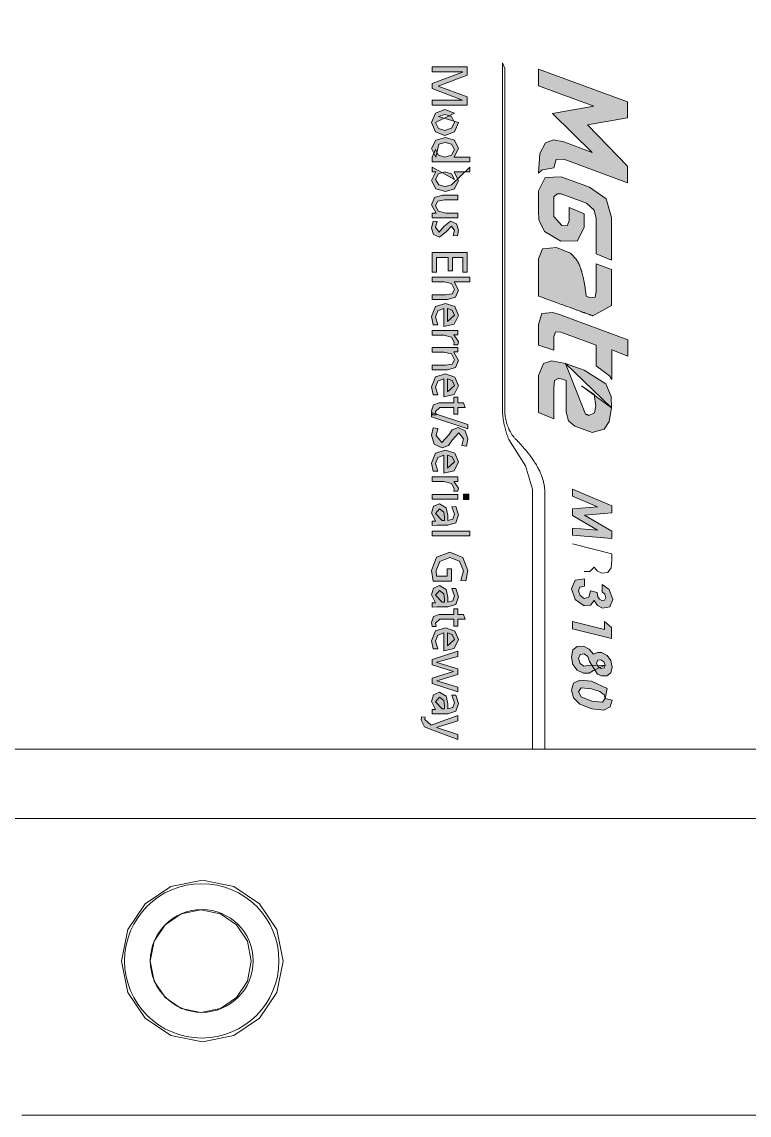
# Model space of a CAD drawing. Extents: x 1922 to 2807, y 4180 to 4531.
# Drawn here: x 2277.7 to 2341.3, y 4254.6 to 4350.2 of the extents above; entities that cross this region are included whole.
import ezdxf

# ---------------------------------------------------------------- set-up
doc = ezdxf.new("R2010")
doc.units = 0
doc.header["$LTSCALE"] = 0.1
doc.header["$MEASUREMENT"] = 0
doc.set_wipeout_variables(frame=1)
doc.layers.add('EL-componentes', color=7, linetype='Continuous', lineweight=20)
doc.layers.add('EL-Cotas', color=7, linetype='Continuous', lineweight=18)

# ---------------------------------------------------------------- blocks, each defined once
blk = doc.blocks.new('MGate MB3180')
at = {"color": 7, "linetype": 'Continuous', "lineweight": 5}
blk.add_wipeout([(-9.347, 0), (9.347, 0), (9.347, -6.687), (12.875, -6.694), (13.287, -6.898), (13.477, -7.237), (13.497, -7.406), (13.497, -21.43), (13.417, -21.76), (13.287, -21.939), (13.122, -22.062), (12.868, -22.143), (12.778, -22.149), (12.733, -22.15), (9.347, -22.15), (9.347, -28.795), (-9.347, -28.795), (-9.347, -22.149), (-12.686, -22.149), (-12.894, -22.121), (-13.06, -22.055), (-13.2, -21.959), (-13.333, -21.812), (-13.398, -21.7), (-13.437, -21.604), (-13.472, -21.43), (-13.469, -7.339), (-13.422, -7.141), (-13.373, -7.04), (-13.288, -6.926), (-13.197, -6.84), (-13.064, -6.757), (-12.993, -6.728), (-12.839, -6.692), (-12.753, -6.687), (-9.347, -6.687)], dxfattribs=at).dxf.layer = 'EL-Cotas'
at = {"layer": 'EL-componentes', "linetype": 'Continuous', "lineweight": 15}
for points in [[(0.267, -14.147), (0.239, -13.988), (0.124, -13.955), (0.121, -13.847), (0.45, -12.956), (0.217, -12.956), (-0.363, -13.516), (-0.461, -12.956), (-0.683, -12.956), (-1.141, -14.204), (-0.906, -14.204), (-0.623, -13.427), (-0.519, -14.005), (0.025, -13.454), (-0.123, -13.849), (-0.15, -13.993), (-0.109, -14.105), (0.039, -14.182), (0.313, -14.202), (0.312, -14.2), (0.311, -14.199), (0.309, -14.198), (0.308, -14.196), (0.307, -14.195), (0.305, -14.194), (0.304, -14.192), (0.303, -14.191), (0.302, -14.19), (0.301, -14.188), (0.299, -14.187), (0.298, -14.186), (0.297, -14.185), (0.296, -14.183), (0.295, -14.182), (0.294, -14.181), (0.293, -14.18), (0.292, -14.179), (0.291, -14.177), (0.29, -14.176), (0.289, -14.175), (0.288, -14.174), (0.287, -14.173), (0.286, -14.172), (0.285, -14.171), (0.284, -14.17), (0.283, -14.168), (0.282, -14.167), (0.281, -14.166), (0.28, -14.165), (0.28, -14.164), (0.279, -14.163), (0.278, -14.162), (0.277, -14.161), (0.277, -14.16), (0.276, -14.159), (0.275, -14.158), (0.274, -14.158), (0.274, -14.157), (0.273, -14.156), (0.272, -14.155), (0.272, -14.154), (0.271, -14.153), (0.271, -14.152), (0.27, -14.151), (0.269, -14.151), (0.269, -14.15), (0.268, -14.149), (0.268, -14.148)], [(3.149, -13.211), (3.203, -13.179), (2.788, -13.179), (2.876, -12.955), (2.645, -12.954), (2.293, -13.908), (2.265, -14.001), (2.28, -14.157), (2.431, -14.202), (2.72, -14.203), (2.794, -13.988), (2.605, -13.988), (2.533, -13.967), (2.539, -13.889), (2.72, -13.397), (3.012, -13.397)], [(1.444, -13.398), (1.426, -13.397), (1.409, -13.397), (1.392, -13.397), (1.375, -13.397), (1.359, -13.397), (1.342, -13.397), (1.327, -13.397), (1.311, -13.397), (1.296, -13.397), (1.281, -13.397), (1.267, -13.397), (1.253, -13.397), (1.239, -13.397), (1.225, -13.397), (1.212, -13.397), (1.199, -13.397), (1.186, -13.397), (1.174, -13.397), (1.162, -13.397), (1.151, -13.397), (1.139, -13.397), (1.128, -13.397), (1.117, -13.397), (1.107, -13.397), (1.097, -13.397), (1.087, -13.397), (1.078, -13.397), (1.069, -13.397), (1.06, -13.397), (1.051, -13.397), (1.043, -13.397), (1.035, -13.397), (1.028, -13.397), (1.021, -13.397), (1.014, -13.397), (1.007, -13.397), (1.001, -13.397), (0.995, -13.397), (0.989, -13.397), (0.984, -13.397), (0.979, -13.398), (0.974, -13.398), (0.97, -13.398), (0.966, -13.398), (0.962, -13.398), (0.959, -13.398), (0.956, -13.398), (0.953, -13.398), (0.951, -13.398), (0.949, -13.398), (0.834, -13.426), (0.734, -13.53), (0.603, -13.884), (0.602, -13.942), (0.647, -13.988), (0.649, -13.988), (0.651, -13.988), (0.653, -13.988), (0.655, -13.988), (0.658, -13.988), (0.66, -13.989), (0.663, -13.989), (0.666, -13.989), (0.669, -13.989), (0.672, -13.989), (0.675, -13.989), (0.679, -13.989), (0.682, -13.989), (0.686, -13.989), (0.69, -13.989), (0.694, -13.989), (0.698, -13.99), (0.703, -13.99), (0.707, -13.99), (0.712, -13.99), (0.716, -13.99), (0.721, -13.99), (0.727, -13.99), (0.732, -13.99), (0.737, -13.99), (0.743, -13.99), (0.748, -13.99), (0.754, -13.99), (0.76, -13.99), (0.766, -13.99), (0.773, -13.99), (0.779, -13.99), (0.786, -13.99), (0.792, -13.989), (0.799, -13.989), (0.806, -13.989), (0.814, -13.989), (0.821, -13.989), (0.829, -13.989), (0.836, -13.989), (0.844, -13.989), (0.852, -13.989), (0.86, -13.989), (0.868, -13.989), (0.877, -13.988), (0.885, -13.988), (0.894, -13.988), (0.903, -13.988), (0.912, -13.988), (0.921, -13.988), (1.048, -13.874), (1.05, -13.802), (0.984, -13.772), (0.797, -13.772), (0.885, -13.565), (1.072, -13.565), (1.26, -13.659), (1.267, -13.892), (1.131, -14.117), (0.97, -14.198), (0.838, -14.202), (0.564, -14.202), (0.377, -14.109), (0.366, -13.885), (0.513, -13.487), (0.675, -13.256), (0.935, -13.181), (1.531, -13.183)], [(2.166, -13.183), (1.663, -13.182), (1.583, -13.398), (1.969, -13.397), (2.05, -13.411), (2.06, -13.477), (2.036, -13.535), (2.022, -13.537), (2.007, -13.539), (1.993, -13.54), (1.979, -13.542), (1.965, -13.544), (1.951, -13.546), (1.937, -13.548), (1.924, -13.55), (1.911, -13.552), (1.898, -13.554), (1.885, -13.556), (1.872, -13.558), (1.859, -13.56), (1.847, -13.563), (1.835, -13.565), (1.823, -13.567), (1.811, -13.569), (1.799, -13.572), (1.788, -13.574), (1.777, -13.577), (1.766, -13.579), (1.755, -13.582), (1.744, -13.585), (1.734, -13.587), (1.723, -13.59), (1.713, -13.593), (1.703, -13.596), (1.693, -13.598), (1.684, -13.601), (1.674, -13.604), (1.665, -13.607), (1.656, -13.61), (1.647, -13.613), (1.638, -13.617), (1.63, -13.62), (1.621, -13.623), (1.613, -13.626), (1.605, -13.63), (1.597, -13.633), (1.59, -13.636), (1.582, -13.64), (1.575, -13.643), (1.568, -13.647), (1.561, -13.65), (1.554, -13.654), (1.548, -13.658), (1.541, -13.661), (1.535, -13.665), (1.529, -13.669), (1.524, -13.673), (1.433, -13.756), (1.354, -13.953), (1.375, -14.148), (1.516, -14.202), (2.035, -14.202), (2.046, -14.172), (2.057, -14.143), (2.067, -14.115), (2.077, -14.087), (2.087, -14.059), (2.097, -14.033), (2.107, -14.006), (2.116, -13.981), (2.125, -13.956), (2.134, -13.931), (2.143, -13.907), (2.151, -13.884), (2.159, -13.861), (2.167, -13.839), (2.175, -13.818), (2.183, -13.797), (2.19, -13.776), (2.197, -13.757), (2.204, -13.737), (2.211, -13.719), (2.218, -13.701), (2.224, -13.683), (2.23, -13.666), (2.236, -13.65), (2.242, -13.634), (2.247, -13.619), (2.253, -13.604), (2.258, -13.59), (2.263, -13.577), (2.267, -13.564), (2.272, -13.551), (2.276, -13.54), (2.28, -13.529), (2.284, -13.518), (2.287, -13.508), (2.291, -13.499), (2.294, -13.49), (2.297, -13.482), (2.3, -13.474), (2.302, -13.467), (2.304, -13.46), (2.306, -13.454), (2.308, -13.449), (2.31, -13.444)], [(4.97, -13.176), (5.07, -13.176), (5.102, -13.56), (5.327, -13.176), (5.427, -13.176), (5.383, -13.727), (5.282, -13.727), (5.31, -13.379), (5.106, -13.727), (5.014, -13.727), (4.985, -13.379), (4.837, -13.727), (4.736, -13.727)], [(4.97, -13.176), (5.07, -13.176), (5.102, -13.56), (5.327, -13.176), (5.427, -13.176), (5.383, -13.727), (5.282, -13.727), (5.31, -13.379), (5.106, -13.727), (5.014, -13.727), (4.985, -13.379), (4.837, -13.727), (4.736, -13.727)], [(6.173, -13.313), (6.073, -13.313), (6.141, -13.215), (6.28, -13.163), (6.383, -13.206), (6.403, -13.308), (6.366, -13.375), (6.296, -13.424), (6.362, -13.476), (6.368, -13.564), (6.283, -13.689), (6.13, -13.741), (6.012, -13.691), (5.99, -13.559), (6.093, -13.559), (6.107, -13.623), (6.16, -13.643), (6.227, -13.62), (6.265, -13.563), (6.248, -13.5), (6.161, -13.474), (6.183, -13.384), (6.243, -13.372), (6.277, -13.348), (6.296, -13.316), (6.29, -13.278), (6.252, -13.263), (6.207, -13.277)], [(6.173, -13.313), (6.073, -13.313), (6.141, -13.215), (6.28, -13.163), (6.383, -13.206), (6.403, -13.308), (6.366, -13.375), (6.296, -13.424), (6.362, -13.476), (6.368, -13.564), (6.283, -13.689), (6.13, -13.741), (6.012, -13.691), (5.99, -13.559), (6.093, -13.559), (6.107, -13.623), (6.16, -13.643), (6.227, -13.62), (6.265, -13.563), (6.248, -13.5), (6.161, -13.474), (6.183, -13.384), (6.243, -13.372), (6.277, -13.348), (6.296, -13.316), (6.29, -13.278), (6.252, -13.263), (6.207, -13.277)], [(6.673, -13.183), (6.828, -13.183), (6.692, -13.728), (6.589, -13.728), (6.7, -13.28), (6.589, -13.28)], [(6.673, -13.183), (6.828, -13.183), (6.692, -13.728), (6.589, -13.728), (6.7, -13.28), (6.589, -13.28)], [(7.273, -13.432), (7.314, -13.493), (7.314, -13.574), (7.269, -13.66), (7.191, -13.721), (7.085, -13.741), (6.985, -13.721), (6.937, -13.663), (6.936, -13.574), (6.974, -13.496), (7.047, -13.432), (7.023, -13.379), (7.025, -13.321), (7.065, -13.244), (7.136, -13.189), (7.227, -13.17), (7.306, -13.189), (7.35, -13.245), (7.351, -13.322), (7.327, -13.376), (7.148, -13.488), (7.079, -13.511), (7.04, -13.565), (7.05, -13.621), (7.108, -13.644), (7.176, -13.622), (7.213, -13.567), (7.203, -13.511), (7.198, -13.27), (7.152, -13.287), (7.124, -13.329), (7.131, -13.373), (7.17, -13.391), (7.217, -13.373), (7.246, -13.328), (7.239, -13.286), (7.198, -13.27)], [(7.273, -13.432), (7.314, -13.493), (7.314, -13.574), (7.269, -13.66), (7.191, -13.721), (7.085, -13.741), (6.985, -13.721), (6.937, -13.663), (6.936, -13.574), (6.974, -13.496), (7.047, -13.432), (7.023, -13.379), (7.025, -13.321), (7.065, -13.244), (7.136, -13.189), (7.227, -13.17), (7.306, -13.189), (7.35, -13.245), (7.351, -13.322), (7.327, -13.376), (7.148, -13.488), (7.079, -13.511), (7.04, -13.565), (7.05, -13.621), (7.108, -13.644), (7.176, -13.622), (7.213, -13.567), (7.203, -13.511), (7.198, -13.27), (7.152, -13.287), (7.124, -13.329), (7.131, -13.373), (7.17, -13.391), (7.217, -13.373), (7.246, -13.328), (7.239, -13.286), (7.198, -13.27)], [(7.688, -13.17), (7.783, -13.199), (7.828, -13.288), (7.809, -13.456), (7.744, -13.624), (7.657, -13.713), (7.548, -13.741), (7.452, -13.712), (7.408, -13.626), (7.425, -13.461), (7.525, -13.244), (7.666, -13.268), (7.615, -13.285), (7.57, -13.343), (7.529, -13.462), (7.518, -13.604), (7.572, -13.644), (7.641, -13.606), (7.705, -13.456), (7.717, -13.309), (7.666, -13.268)], [(7.688, -13.17), (7.783, -13.199), (7.828, -13.288), (7.809, -13.456), (7.744, -13.624), (7.657, -13.713), (7.548, -13.741), (7.452, -13.712), (7.408, -13.626), (7.425, -13.461), (7.525, -13.244), (7.666, -13.268), (7.615, -13.285), (7.57, -13.343), (7.529, -13.462), (7.518, -13.604), (7.572, -13.644), (7.641, -13.606), (7.705, -13.456), (7.717, -13.309), (7.666, -13.268)], [(-1.171, -15.201), (-1.056, -15.201), (-0.903, -15.606), (-0.752, -15.201), (-0.637, -15.201), (-0.637, -15.689), (-0.707, -15.689), (-0.707, -15.267), (-0.708, -15.267), (-0.87, -15.689), (-0.938, -15.689), (-1.1, -15.267), (-1.101, -15.267), (-1.101, -15.689), (-1.171, -15.689)], [(-0.016, -15.645), (0.064, -15.6), (0.089, -15.511), (0.063, -15.42), (-0.017, -15.377), (-0.093, -15.419), (-0.114, -15.51), (-0.092, -15.598), (0.092, -15.639), (0.09, -15.639), (-0.031, -15.698), (-0.148, -15.638), (-0.185, -15.505), (-0.146, -15.379), (-0.031, -15.324), (0.088, -15.381), (0.089, -15.381), (0.089, -15.165), (0.155, -15.165), (0.155, -15.689), (0.092, -15.689)], [(0.403, -15.377), (0.324, -15.419), (0.298, -15.511), (0.322, -15.601), (0.403, -15.645), (0.479, -15.598), (0.501, -15.51), (0.48, -15.419), (0.232, -15.165), (0.298, -15.165), (0.298, -15.382), (0.299, -15.382), (0.417, -15.324), (0.533, -15.379), (0.571, -15.504), (0.535, -15.638), (0.418, -15.698), (0.296, -15.639), (0.295, -15.639), (0.295, -15.689), (0.232, -15.689)], [(1.425, -15.201), (1.698, -15.201), (1.698, -15.263), (1.495, -15.263), (1.495, -15.406), (1.68, -15.406), (1.68, -15.467), (1.495, -15.467), (1.495, -15.628), (1.698, -15.628), (1.698, -15.689), (1.425, -15.689)], [(1.769, -15.165), (1.835, -15.165), (1.835, -15.384), (1.836, -15.384), (1.951, -15.324), (2.052, -15.365), (2.084, -15.478), (2.084, -15.689), (2.019, -15.689), (2.019, -15.505), (2.002, -15.411), (1.943, -15.377), (1.861, -15.418), (1.835, -15.524), (1.835, -15.689), (1.769, -15.689)], [(3.689, -15.386), (3.595, -15.386), (3.595, -15.581), (3.65, -15.645), (3.695, -15.632), (3.695, -15.688), (3.639, -15.698), (3.558, -15.673), (3.529, -15.594), (3.529, -15.386), (3.449, -15.386), (3.449, -15.333), (3.529, -15.333), (3.529, -15.25), (3.595, -15.23), (3.595, -15.333), (3.689, -15.333)], [(3.832, -15.193), (3.893, -15.193), (3.725, -15.698), (3.664, -15.698)], [(4.125, -15.275), (4.033, -15.254), (3.948, -15.319), (4.053, -15.411), (4.125, -15.461), (4.158, -15.552), (4.106, -15.664), (3.98, -15.698), (3.88, -15.678), (3.887, -15.612), (3.988, -15.636), (4.084, -15.556), (3.979, -15.457), (3.907, -15.41), (3.874, -15.326), (3.919, -15.227), (4.031, -15.193), (4.135, -15.21)], [(4.882, -15.253), (4.808, -15.253), (4.808, -15.179), (4.882, -15.179)], [(5.326, -15.165), (5.392, -15.165), (5.392, -15.689), (5.326, -15.689)], [(6.015, -15.288), (5.881, -15.254), (5.745, -15.309), (5.693, -15.445), (5.747, -15.584), (5.877, -15.636), (5.956, -15.628), (5.956, -15.479), (5.853, -15.479), (5.853, -15.422), (6.026, -15.422), (6.026, -15.676), (5.877, -15.698), (5.69, -15.629), (5.619, -15.443), (5.692, -15.261), (5.877, -15.193), (6.021, -15.217)], [(6.652, -15.386), (6.557, -15.386), (6.557, -15.581), (6.613, -15.645), (6.658, -15.632), (6.658, -15.688), (6.601, -15.698), (6.521, -15.673), (6.491, -15.594), (6.491, -15.386), (6.411, -15.386), (6.411, -15.333), (6.491, -15.333), (6.491, -15.25), (6.557, -15.23), (6.557, -15.333), (6.652, -15.333)], [(-0.395, -15.645), (-0.311, -15.602), (-0.284, -15.511), (-0.313, -15.419), (-0.395, -15.377), (-0.477, -15.419), (-0.507, -15.511), (-0.48, -15.602), (-0.395, -15.324), (-0.264, -15.377), (-0.214, -15.511), (-0.264, -15.643), (-0.395, -15.698), (-0.526, -15.643), (-0.577, -15.511), (-0.527, -15.377)], [(0.94, -15.689), (0.876, -15.689), (0.876, -15.633), (0.875, -15.633), (0.758, -15.698), (0.657, -15.657), (0.625, -15.545), (0.625, -15.332), (0.69, -15.332), (0.69, -15.517), (0.707, -15.611), (0.766, -15.645), (0.848, -15.604), (0.874, -15.498), (0.874, -15.332), (0.94, -15.332)], [(0.991, -15.619), (1.072, -15.645), (1.139, -15.594), (1.062, -15.527), (0.985, -15.434), (1.022, -15.351), (1.111, -15.324), (1.193, -15.338), (1.187, -15.395), (1.118, -15.377), (1.055, -15.421), (1.132, -15.488), (1.21, -15.586), (1.171, -15.671), (1.085, -15.698), (0.987, -15.678)], [(2.435, -15.675), (2.322, -15.698), (2.182, -15.645), (2.138, -15.504), (2.183, -15.375), (2.305, -15.324), (2.428, -15.382), (2.462, -15.526), (2.208, -15.526), (2.243, -15.612), (2.325, -15.645), (2.435, -15.609)], [(2.516, -15.332), (2.577, -15.332), (2.577, -15.388), (2.579, -15.388), (2.672, -15.324), (2.715, -15.329), (2.715, -15.388), (2.678, -15.382), (2.608, -15.421), (2.582, -15.527), (2.582, -15.689), (2.516, -15.689)], [(2.753, -15.332), (2.817, -15.332), (2.817, -15.389), (2.818, -15.389), (2.935, -15.324), (3.036, -15.365), (3.068, -15.478), (3.068, -15.689), (3.003, -15.689), (3.003, -15.504), (2.987, -15.411), (2.927, -15.377), (2.845, -15.418), (2.819, -15.524), (2.819, -15.689), (2.753, -15.689)], [(3.419, -15.675), (3.306, -15.698), (3.167, -15.645), (3.122, -15.504), (3.168, -15.375), (3.289, -15.324), (3.412, -15.382), (3.447, -15.526), (3.192, -15.526), (3.227, -15.612), (3.309, -15.645), (3.419, -15.609)], [(4.486, -15.675), (4.373, -15.698), (4.233, -15.645), (4.189, -15.504), (4.234, -15.375), (4.356, -15.324), (4.479, -15.382), (4.513, -15.526), (4.259, -15.526), (4.294, -15.612), (4.376, -15.645), (4.486, -15.609)], [(4.566, -15.332), (4.628, -15.332), (4.628, -15.388), (4.629, -15.388), (4.722, -15.324), (4.766, -15.329), (4.766, -15.388), (4.729, -15.382), (4.659, -15.421), (4.632, -15.527), (4.632, -15.689), (4.566, -15.689)], [(4.812, -15.333), (4.878, -15.333), (4.878, -15.689), (4.812, -15.689)], [(4.981, -15.358), (5.098, -15.324), (5.208, -15.361), (5.242, -15.472), (5.242, -15.619), (5.244, -15.689), (5.183, -15.689), (5.183, -15.643), (5.182, -15.643), (5.071, -15.698), (4.977, -15.671), (4.94, -15.586), (4.998, -15.494), (5.106, -15.469), (5.176, -15.47), (5.157, -15.401), (5.088, -15.377), (4.984, -15.413)], [(6.125, -15.358), (6.242, -15.324), (6.353, -15.361), (6.386, -15.472), (6.386, -15.619), (6.389, -15.689), (6.327, -15.689), (6.327, -15.643), (6.326, -15.643), (6.215, -15.698), (6.121, -15.671), (6.085, -15.586), (6.142, -15.494), (6.25, -15.469), (6.32, -15.47), (6.301, -15.401), (6.232, -15.377), (6.128, -15.413)], [(6.973, -15.675), (6.861, -15.698), (6.721, -15.645), (6.676, -15.504), (6.722, -15.375), (6.843, -15.324), (6.966, -15.382), (7, -15.526), (6.746, -15.526), (6.781, -15.612), (6.864, -15.645), (6.973, -15.609)], [(7.457, -15.689), (7.381, -15.689), (7.289, -15.39), (7.288, -15.39), (7.197, -15.689), (7.121, -15.689), (7.006, -15.332), (7.078, -15.332), (7.16, -15.627), (7.162, -15.627), (7.253, -15.332), (7.33, -15.332), (7.42, -15.627), (7.421, -15.627), (7.508, -15.332), (7.572, -15.332)], [(7.618, -15.358), (7.736, -15.324), (7.846, -15.361), (7.879, -15.472), (7.879, -15.619), (7.882, -15.689), (7.821, -15.689), (7.821, -15.643), (7.819, -15.643), (7.709, -15.698), (7.614, -15.671), (7.578, -15.586), (7.635, -15.494), (7.743, -15.469), (7.813, -15.47), (7.794, -15.401), (7.725, -15.377), (7.622, -15.413)], [(7.929, -15.786), (7.96, -15.792), (8.038, -15.703), (8.026, -15.666), (7.905, -15.333), (7.977, -15.333), (8.073, -15.628), (8.074, -15.628), (8.172, -15.333), (8.238, -15.333), (8.106, -15.697), (8.062, -15.796), (7.97, -15.845), (7.925, -15.839)]]:
    blk.add_hatch(color=7, dxfattribs=at).paths.add_polyline_path(points)
h = blk.add_hatch(color=7, dxfattribs=at)
h.paths.add_polyline_path([(3.6, -13.181), (3.441, -13.187), (3.261, -13.262), (3.072, -13.566), (2.978, -13.825)], flags=17)
h.paths.add_polyline_path([(2.978, -13.825), (2.939, -14.02), (2.98, -14.134), (3.147, -14.202), (3.666, -14.202), (3.751, -13.987), (3.323, -13.987), (3.217, -13.978), (3.183, -13.916), (3.216, -13.815), (3.659, -13.815), (3.782, -13.781), (3.855, -13.694), (3.942, -13.452), (3.898, -13.285), (3.792, -13.213), (3.6, -13.181), (3.293, -13.6), (3.411, -13.423), (3.57, -13.4), (3.668, -13.417), (3.704, -13.497), (3.704, -13.497), (3.704, -13.498), (3.704, -13.499), (3.703, -13.5), (3.703, -13.501), (3.703, -13.502), (3.702, -13.504), (3.702, -13.505), (3.701, -13.506), (3.701, -13.507), (3.7, -13.509), (3.7, -13.51), (3.699, -13.511), (3.699, -13.513), (3.698, -13.514), (3.698, -13.516), (3.697, -13.518), (3.696, -13.519), (3.696, -13.521), (3.695, -13.523), (3.694, -13.525), (3.693, -13.527), (3.693, -13.529), (3.692, -13.531), (3.691, -13.533), (3.69, -13.535), (3.689, -13.537), (3.688, -13.539), (3.687, -13.541), (3.687, -13.544), (3.686, -13.546)])
at = {"layer": 'EL-componentes', "color": 7, "linetype": 'Continuous', "lineweight": 15}
for p, q in [((1.663, -13.182), (1.583, -13.398)), ((2.166, -13.183), (1.663, -13.182)), ((2.31, -13.444), (2.166, -13.183)), ((2.978, -13.825), (3.6, -13.181)), ((3.261, -13.262), (3.072, -13.566)), ((3.441, -13.187), (3.261, -13.262)), ((3.6, -13.181), (3.293, -13.6)), ((3.6, -13.181), (3.441, -13.187)), ((3.792, -13.213), (3.6, -13.181)), ((3.898, -13.285), (3.792, -13.213)), ((3.942, -13.452), (3.898, -13.285)), ((1.583, -13.398), (1.969, -13.397)), ((1.969, -13.397), (2.05, -13.411)), ((2.05, -13.411), (2.06, -13.477)), ((2.302, -13.467), (2.304, -13.46)), ((2.304, -13.46), (2.306, -13.454)), ((2.306, -13.454), (2.308, -13.449)), ((2.308, -13.449), (2.31, -13.444)), ((3.293, -13.6), (3.411, -13.423)), ((3.411, -13.423), (3.57, -13.4)), ((3.57, -13.4), (3.668, -13.417)), ((3.668, -13.417), (3.704, -13.497)), ((3.855, -13.694), (3.942, -13.452)), ((1.638, -13.617), (1.63, -13.62)), ((1.647, -13.613), (1.638, -13.617)), ((1.656, -13.61), (1.647, -13.613)), ((1.665, -13.607), (1.656, -13.61)), ((1.674, -13.604), (1.665, -13.607)), ((1.684, -13.601), (1.674, -13.604)), ((1.693, -13.598), (1.684, -13.601)), ((1.703, -13.596), (1.693, -13.598)), ((1.713, -13.593), (1.703, -13.596)), ((1.723, -13.59), (1.713, -13.593)), ((1.734, -13.587), (1.723, -13.59)), ((1.744, -13.585), (1.734, -13.587)), ((1.755, -13.582), (1.744, -13.585)), ((1.766, -13.579), (1.755, -13.582)), ((1.777, -13.577), (1.766, -13.579)), ((1.788, -13.574), (1.777, -13.577)), ((1.799, -13.572), (1.788, -13.574)), ((1.811, -13.569), (1.799, -13.572)), ((1.823, -13.567), (1.811, -13.569)), ((1.835, -13.565), (1.823, -13.567)), ((1.847, -13.563), (1.835, -13.565)), ((1.859, -13.56), (1.847, -13.563)), ((1.872, -13.558), (1.859, -13.56)), ((1.885, -13.556), (1.872, -13.558)), ((1.898, -13.554), (1.885, -13.556)), ((1.911, -13.552), (1.898, -13.554)), ((1.924, -13.55), (1.911, -13.552)), ((1.937, -13.548), (1.924, -13.55)), ((1.951, -13.546), (1.937, -13.548)), ((1.965, -13.544), (1.951, -13.546)), ((1.979, -13.542), (1.965, -13.544)), ((1.993, -13.54), (1.979, -13.542)), ((2.007, -13.539), (1.993, -13.54)), ((2.022, -13.537), (2.007, -13.539)), ((2.036, -13.535), (2.022, -13.537)), ((2.06, -13.477), (2.036, -13.535)), ((2.247, -13.619), (2.253, -13.604)), ((2.253, -13.604), (2.258, -13.59)), ((2.258, -13.59), (2.263, -13.577)), ((2.263, -13.577), (2.267, -13.564)), ((2.267, -13.564), (2.272, -13.551)), ((2.272, -13.551), (2.276, -13.54)), ((2.276, -13.54), (2.28, -13.529)), ((2.28, -13.529), (2.284, -13.518)), ((2.284, -13.518), (2.287, -13.508)), ((2.287, -13.508), (2.291, -13.499)), ((2.291, -13.499), (2.294, -13.49)), ((2.294, -13.49), (2.297, -13.482)), ((2.297, -13.482), (2.3, -13.474)), ((2.3, -13.474), (2.302, -13.467)), ((3.686, -13.546), (2.978, -13.825)), ((3.072, -13.566), (2.978, -13.825)), ((3.687, -13.544), (3.686, -13.546)), ((3.688, -13.539), (3.687, -13.541)), ((3.687, -13.541), (3.687, -13.544)), ((3.689, -13.537), (3.688, -13.539)), ((3.69, -13.535), (3.689, -13.537)), ((3.691, -13.533), (3.69, -13.535)), ((3.692, -13.531), (3.691, -13.533)), ((3.693, -13.529), (3.692, -13.531)), ((3.694, -13.525), (3.693, -13.527)), ((3.693, -13.527), (3.693, -13.529)), ((3.695, -13.523), (3.694, -13.525)), ((3.696, -13.521), (3.695, -13.523)), ((3.697, -13.518), (3.696, -13.519)), ((3.696, -13.519), (3.696, -13.521)), ((3.698, -13.516), (3.697, -13.518)), ((3.699, -13.513), (3.698, -13.514)), ((3.698, -13.514), (3.698, -13.516)), ((3.7, -13.51), (3.699, -13.511)), ((3.699, -13.511), (3.699, -13.513)), ((3.701, -13.507), (3.7, -13.509)), ((3.7, -13.509), (3.7, -13.51)), ((3.702, -13.505), (3.701, -13.506)), ((3.701, -13.506), (3.701, -13.507)), ((3.703, -13.502), (3.702, -13.504)), ((3.702, -13.504), (3.702, -13.505)), ((3.704, -13.499), (3.703, -13.5)), ((3.703, -13.5), (3.703, -13.501)), ((3.703, -13.501), (3.703, -13.502)), ((3.704, -13.497), (3.704, -13.497)), ((3.704, -13.497), (3.704, -13.498)), ((3.704, -13.498), (3.704, -13.499)), ((1.433, -13.756), (1.354, -13.953)), ((1.524, -13.673), (1.433, -13.756)), ((1.529, -13.669), (1.524, -13.673)), ((1.535, -13.665), (1.529, -13.669)), ((1.541, -13.661), (1.535, -13.665)), ((1.548, -13.658), (1.541, -13.661)), ((1.554, -13.654), (1.548, -13.658)), ((1.561, -13.65), (1.554, -13.654)), ((1.568, -13.647), (1.561, -13.65)), ((1.575, -13.643), (1.568, -13.647)), ((1.582, -13.64), (1.575, -13.643)), ((1.59, -13.636), (1.582, -13.64)), ((1.597, -13.633), (1.59, -13.636)), ((1.605, -13.63), (1.597, -13.633)), ((1.613, -13.626), (1.605, -13.63)), ((1.621, -13.623), (1.613, -13.626)), ((1.63, -13.62), (1.621, -13.623)), ((2.19, -13.776), (2.197, -13.757)), ((2.197, -13.757), (2.204, -13.737)), ((2.204, -13.737), (2.211, -13.719)), ((2.211, -13.719), (2.218, -13.701)), ((2.218, -13.701), (2.224, -13.683)), ((2.224, -13.683), (2.23, -13.666)), ((2.23, -13.666), (2.236, -13.65)), ((2.236, -13.65), (2.242, -13.634)), ((2.242, -13.634), (2.247, -13.619)), ((3.782, -13.781), (3.855, -13.694)), ((2.134, -13.931), (2.143, -13.907)), ((2.143, -13.907), (2.151, -13.884)), ((2.151, -13.884), (2.159, -13.861)), ((2.159, -13.861), (2.167, -13.839)), ((2.167, -13.839), (2.175, -13.818)), ((2.175, -13.818), (2.183, -13.797)), ((2.183, -13.797), (2.19, -13.776)), ((2.978, -13.825), (2.939, -14.02)), ((3.183, -13.916), (3.216, -13.815)), ((3.217, -13.978), (3.183, -13.916)), ((3.216, -13.815), (3.659, -13.815)), ((3.659, -13.815), (3.782, -13.781)), ((1.354, -13.953), (1.375, -14.148)), ((2.077, -14.087), (2.087, -14.059)), ((2.087, -14.059), (2.097, -14.033)), ((2.097, -14.033), (2.107, -14.006)), ((2.107, -14.006), (2.116, -13.981)), ((2.116, -13.981), (2.125, -13.956)), ((2.125, -13.956), (2.134, -13.931)), ((2.939, -14.02), (2.98, -14.134)), ((3.323, -13.987), (3.217, -13.978)), ((3.751, -13.987), (3.323, -13.987)), ((3.666, -14.202), (3.751, -13.987)), ((1.375, -14.148), (1.516, -14.202)), ((1.516, -14.202), (2.035, -14.202)), ((2.035, -14.202), (2.046, -14.172)), ((2.046, -14.172), (2.057, -14.143)), ((2.057, -14.143), (2.067, -14.115)), ((2.067, -14.115), (2.077, -14.087)), ((2.98, -14.134), (3.147, -14.202)), ((3.147, -14.202), (3.666, -14.202)), ((4.808, -15.179), (4.808, -15.253)), ((4.808, -15.179), (4.882, -15.179)), ((4.882, -15.253), (4.808, -15.253)), ((4.882, -15.253), (4.882, -15.179)), ((5.326, -15.165), (5.392, -15.165)), ((5.326, -15.165), (5.326, -15.689)), ((5.392, -15.689), (5.392, -15.165)), ((4.812, -15.333), (4.878, -15.333)), ((4.812, -15.333), (4.812, -15.689)), ((4.878, -15.689), (4.878, -15.333)), ((2.208, -15.477), (2.392, -15.477)), ((3.192, -15.477), (3.376, -15.477)), ((4.259, -15.477), (4.443, -15.477)), ((5.176, -15.551), (5.176, -15.52)), ((6.32, -15.551), (6.32, -15.52)), ((6.746, -15.477), (6.931, -15.477)), ((7.813, -15.551), (7.813, -15.52)), ((4.878, -15.689), (4.812, -15.689)), ((5.392, -15.689), (5.326, -15.689))]:
    blk.add_line(p, q, dxfattribs=at)
for points in [[(9.347, -28.795), (-9.347, -28.795), (-9.347, 0), (9.347, 0), (9.347, -28.795)], [(8.375, -26.574), (8.375, -2.168)], [(13.497, -21.43), (13.497, -7.406)], [(0.267, -14.147), (0.239, -13.988), (0.124, -13.955), (0.121, -13.847), (0.45, -12.956), (0.217, -12.956), (-0.363, -13.516), (-0.461, -12.956), (-0.683, -12.956), (-1.141, -14.204), (-0.906, -14.204), (-0.623, -13.427), (-0.519, -14.005), (0.025, -13.454), (-0.123, -13.849), (-0.15, -13.993), (-0.109, -14.105), (0.039, -14.182), (0.313, -14.202), (0.312, -14.2), (0.311, -14.199), (0.309, -14.198), (0.308, -14.196), (0.307, -14.195), (0.305, -14.194), (0.304, -14.192), (0.303, -14.191), (0.302, -14.19), (0.301, -14.188), (0.299, -14.187), (0.298, -14.186), (0.297, -14.185), (0.296, -14.183), (0.295, -14.182), (0.294, -14.181), (0.293, -14.18), (0.292, -14.179), (0.291, -14.177), (0.29, -14.176), (0.289, -14.175), (0.288, -14.174), (0.287, -14.173), (0.286, -14.172), (0.285, -14.171), (0.284, -14.17), (0.283, -14.168), (0.282, -14.167), (0.281, -14.166), (0.28, -14.165), (0.28, -14.164), (0.279, -14.163), (0.278, -14.162), (0.277, -14.161), (0.277, -14.16), (0.276, -14.159), (0.275, -14.158), (0.274, -14.158), (0.274, -14.157), (0.273, -14.156), (0.272, -14.155), (0.272, -14.154), (0.271, -14.153), (0.271, -14.152), (0.27, -14.151), (0.269, -14.151), (0.269, -14.15), (0.268, -14.149), (0.268, -14.148), (0.267, -14.147), (0.267, -14.147)], [(3.149, -13.211), (3.203, -13.179), (2.788, -13.179), (2.876, -12.955), (2.645, -12.954), (2.293, -13.908), (2.265, -14.001), (2.28, -14.157), (2.431, -14.202), (2.72, -14.203), (2.794, -13.988), (2.605, -13.988), (2.533, -13.967), (2.539, -13.889), (2.72, -13.397), (3.012, -13.397), (3.149, -13.211), (3.149, -13.211)], [(1.444, -13.398), (1.426, -13.397), (1.409, -13.397), (1.392, -13.397), (1.375, -13.397), (1.359, -13.397), (1.342, -13.397), (1.327, -13.397), (1.311, -13.397), (1.296, -13.397), (1.281, -13.397), (1.267, -13.397), (1.253, -13.397), (1.239, -13.397), (1.225, -13.397), (1.212, -13.397), (1.199, -13.397), (1.186, -13.397), (1.174, -13.397), (1.162, -13.397), (1.151, -13.397), (1.139, -13.397), (1.128, -13.397), (1.117, -13.397), (1.107, -13.397), (1.097, -13.397), (1.087, -13.397), (1.078, -13.397), (1.069, -13.397), (1.06, -13.397), (1.051, -13.397), (1.043, -13.397), (1.035, -13.397), (1.028, -13.397), (1.021, -13.397), (1.014, -13.397), (1.007, -13.397), (1.001, -13.397), (0.995, -13.397), (0.989, -13.397), (0.984, -13.397), (0.979, -13.398), (0.974, -13.398), (0.97, -13.398), (0.966, -13.398), (0.962, -13.398), (0.959, -13.398), (0.956, -13.398), (0.953, -13.398), (0.951, -13.398), (0.949, -13.398), (0.834, -13.426), (0.734, -13.53), (0.603, -13.884), (0.602, -13.942), (0.647, -13.988), (0.649, -13.988), (0.651, -13.988), (0.653, -13.988), (0.655, -13.988), (0.658, -13.988), (0.66, -13.989), (0.663, -13.989), (0.666, -13.989), (0.669, -13.989), (0.672, -13.989), (0.675, -13.989), (0.679, -13.989), (0.682, -13.989), (0.686, -13.989), (0.69, -13.989), (0.694, -13.989), (0.698, -13.99), (0.703, -13.99), (0.707, -13.99), (0.712, -13.99), (0.716, -13.99), (0.721, -13.99), (0.727, -13.99), (0.732, -13.99), (0.737, -13.99), (0.743, -13.99), (0.748, -13.99), (0.754, -13.99), (0.76, -13.99), (0.766, -13.99), (0.773, -13.99), (0.779, -13.99), (0.786, -13.99), (0.792, -13.989), (0.799, -13.989), (0.806, -13.989), (0.814, -13.989), (0.821, -13.989), (0.829, -13.989), (0.836, -13.989), (0.844, -13.989), (0.852, -13.989), (0.86, -13.989), (0.868, -13.989), (0.877, -13.988), (0.885, -13.988), (0.894, -13.988), (0.903, -13.988), (0.912, -13.988), (0.921, -13.988), (1.048, -13.874), (1.05, -13.802), (0.984, -13.772), (0.797, -13.772), (0.885, -13.565), (1.072, -13.565), (1.26, -13.659), (1.267, -13.892), (1.131, -14.117), (0.97, -14.198), (0.838, -14.202), (0.564, -14.202), (0.377, -14.109), (0.366, -13.885), (0.513, -13.487), (0.675, -13.256), (0.935, -13.181), (1.531, -13.183), (1.444, -13.398)], [(4.97, -13.176), (5.07, -13.176), (5.102, -13.56), (5.327, -13.176), (5.427, -13.176), (5.383, -13.727), (5.282, -13.727), (5.31, -13.379), (5.106, -13.727), (5.014, -13.727), (4.985, -13.379), (4.837, -13.727), (4.736, -13.727), (4.97, -13.176)], [(4.97, -13.176), (5.07, -13.176), (5.102, -13.56), (5.327, -13.176), (5.427, -13.176), (5.383, -13.727), (5.282, -13.727), (5.31, -13.379), (5.106, -13.727), (5.014, -13.727), (4.985, -13.379), (4.837, -13.727), (4.736, -13.727), (4.97, -13.176)], [(5.504, -13.727), (5.641, -13.176), (5.728, -13.176), (5.836, -13.187)], [(5.504, -13.727), (5.641, -13.176), (5.728, -13.176), (5.836, -13.187)], [(5.836, -13.187), (5.903, -13.235), (5.911, -13.319), (5.883, -13.376)], [(5.836, -13.187), (5.903, -13.235), (5.911, -13.319), (5.883, -13.376)], [(6.173, -13.313), (6.073, -13.313), (6.141, -13.215), (6.28, -13.163), (6.383, -13.206), (6.403, -13.308), (6.366, -13.375), (6.296, -13.424), (6.362, -13.476), (6.368, -13.564), (6.283, -13.689), (6.13, -13.741), (6.012, -13.691), (5.99, -13.559), (6.093, -13.559), (6.107, -13.623), (6.16, -13.643), (6.227, -13.62), (6.265, -13.563), (6.248, -13.5), (6.161, -13.474), (6.183, -13.384), (6.243, -13.372), (6.277, -13.348), (6.296, -13.316), (6.29, -13.278), (6.252, -13.263), (6.207, -13.277), (6.173, -13.313), (6.173, -13.313)], [(6.173, -13.313), (6.073, -13.313), (6.141, -13.215), (6.28, -13.163), (6.383, -13.206), (6.403, -13.308), (6.366, -13.375), (6.296, -13.424), (6.362, -13.476), (6.368, -13.564), (6.283, -13.689), (6.13, -13.741), (6.012, -13.691), (5.99, -13.559), (6.093, -13.559), (6.107, -13.623), (6.16, -13.643), (6.227, -13.62), (6.265, -13.563), (6.248, -13.5), (6.161, -13.474), (6.183, -13.384), (6.243, -13.372), (6.277, -13.348), (6.296, -13.316), (6.29, -13.278), (6.252, -13.263), (6.207, -13.277), (6.173, -13.313), (6.173, -13.313)], [(6.673, -13.183), (6.828, -13.183), (6.692, -13.728), (6.589, -13.728), (6.7, -13.28), (6.589, -13.28), (6.673, -13.183)], [(6.673, -13.183), (6.828, -13.183), (6.692, -13.728), (6.589, -13.728), (6.7, -13.28), (6.589, -13.28), (6.673, -13.183)], [(7.273, -13.432), (7.314, -13.493), (7.314, -13.574), (7.269, -13.66), (7.191, -13.721), (7.085, -13.741), (6.985, -13.721), (6.937, -13.663), (6.936, -13.574), (6.974, -13.496), (7.047, -13.432), (7.023, -13.379), (7.025, -13.321), (7.065, -13.244), (7.136, -13.189), (7.227, -13.17), (7.306, -13.189), (7.35, -13.245), (7.351, -13.322), (7.327, -13.376), (7.148, -13.488), (7.079, -13.511), (7.04, -13.565), (7.05, -13.621), (7.108, -13.644), (7.176, -13.622), (7.213, -13.567), (7.203, -13.511), (7.198, -13.27), (7.152, -13.287), (7.124, -13.329), (7.131, -13.373), (7.17, -13.391), (7.217, -13.373), (7.246, -13.328), (7.239, -13.286), (7.198, -13.27), (7.273, -13.432)], [(7.273, -13.432), (7.314, -13.493), (7.314, -13.574), (7.269, -13.66), (7.191, -13.721), (7.085, -13.741), (6.985, -13.721), (6.937, -13.663), (6.936, -13.574), (6.974, -13.496), (7.047, -13.432), (7.023, -13.379), (7.025, -13.321), (7.065, -13.244), (7.136, -13.189), (7.227, -13.17), (7.306, -13.189), (7.35, -13.245), (7.351, -13.322), (7.327, -13.376), (7.148, -13.488), (7.079, -13.511), (7.04, -13.565), (7.05, -13.621), (7.108, -13.644), (7.176, -13.622), (7.213, -13.567), (7.203, -13.511), (7.198, -13.27), (7.152, -13.287), (7.124, -13.329), (7.131, -13.373), (7.17, -13.391), (7.217, -13.373), (7.246, -13.328), (7.239, -13.286), (7.198, -13.27), (7.273, -13.432)], [(7.688, -13.17), (7.783, -13.199), (7.828, -13.288), (7.809, -13.456), (7.744, -13.624), (7.657, -13.713), (7.548, -13.741), (7.452, -13.712), (7.408, -13.626), (7.425, -13.461), (7.525, -13.244), (7.666, -13.268), (7.615, -13.285), (7.57, -13.343), (7.529, -13.462), (7.518, -13.604), (7.572, -13.644), (7.641, -13.606), (7.705, -13.456), (7.717, -13.309), (7.666, -13.268), (7.688, -13.17)], [(7.688, -13.17), (7.783, -13.199), (7.828, -13.288), (7.809, -13.456), (7.744, -13.624), (7.657, -13.713), (7.548, -13.741), (7.452, -13.712), (7.408, -13.626), (7.425, -13.461), (7.525, -13.244), (7.666, -13.268), (7.615, -13.285), (7.57, -13.343), (7.529, -13.462), (7.518, -13.604), (7.572, -13.644), (7.641, -13.606), (7.705, -13.456), (7.717, -13.309), (7.666, -13.268), (7.688, -13.17)], [(5.883, -13.376), (5.829, -13.424), (5.887, -13.483), (5.89, -13.566)], [(5.883, -13.376), (5.829, -13.424), (5.887, -13.483), (5.89, -13.566)], [(-1.151, -14.672), (3.514, -14.672), (3.527, -14.673), (3.541, -14.674), (3.554, -14.675), (3.566, -14.676), (3.579, -14.676), (3.592, -14.676), (3.604, -14.676), (3.617, -14.676), (3.629, -14.676), (3.641, -14.676), (3.653, -14.675), (3.665, -14.674), (3.677, -14.673), (3.689, -14.672), (3.7, -14.671), (3.712, -14.669), (3.723, -14.668), (3.735, -14.666), (3.746, -14.664), (3.757, -14.662), (3.768, -14.66), (3.779, -14.657), (3.789, -14.655), (3.8, -14.652), (3.811, -14.649), (3.821, -14.646), (3.831, -14.643), (3.841, -14.639), (3.851, -14.636), (3.861, -14.632), (3.871, -14.628), (3.881, -14.624), (3.891, -14.62), (3.9, -14.616), (3.909, -14.611), (3.919, -14.606), (3.928, -14.601), (3.937, -14.596), (3.946, -14.591), (3.955, -14.586), (3.963, -14.58), (3.972, -14.574), (3.98, -14.569), (3.989, -14.562), (3.997, -14.556), (4.005, -14.55), (4.013, -14.543), (4.021, -14.537), (4.029, -14.53), (4.037, -14.523), (4.053, -14.506), (4.069, -14.491), (4.085, -14.475), (4.102, -14.46), (4.118, -14.445), (4.134, -14.431), (4.15, -14.416), (4.166, -14.402), (4.181, -14.389), (4.197, -14.376), (4.213, -14.363), (4.229, -14.35), (4.244, -14.338), (4.26, -14.326), (4.275, -14.314), (4.291, -14.303), (4.306, -14.292), (4.321, -14.282), (4.337, -14.271), (4.352, -14.261), (4.367, -14.252), (4.382, -14.242), (4.397, -14.233), (4.412, -14.225), (4.427, -14.216), (4.442, -14.208), (4.457, -14.201), (4.471, -14.193), (4.486, -14.186), (4.501, -14.18), (4.515, -14.173), (4.53, -14.167), (4.544, -14.161), (4.559, -14.156), (4.573, -14.151), (4.587, -14.146), (4.602, -14.142), (4.616, -14.138), (4.63, -14.134), (4.644, -14.131), (4.658, -14.127), (4.672, -14.125), (4.686, -14.122), (4.699, -14.12), (4.713, -14.118), (4.727, -14.117), (4.741, -14.116), (4.754, -14.115), (4.768, -14.114), (4.781, -14.114), (8.375, -14.114), (8.375, -14.287), (4.736, -14.287), (4.41, -14.386), (4.041, -14.62), (4.031, -14.623), (4.022, -14.627), (4.012, -14.631), (4.002, -14.634), (3.993, -14.637), (3.983, -14.641), (3.973, -14.644), (3.964, -14.647), (3.954, -14.65), (3.945, -14.653), (3.935, -14.656), (3.926, -14.659), (3.917, -14.661), (3.908, -14.664), (3.898, -14.666), (3.889, -14.669), (3.88, -14.671), (3.871, -14.674), (3.862, -14.676), (3.853, -14.678), (3.844, -14.68), (3.835, -14.682), (3.826, -14.684), (3.818, -14.686), (3.809, -14.687), (3.8, -14.689), (3.791, -14.691), (3.783, -14.692), (3.774, -14.694), (3.766, -14.695), (3.757, -14.696), (3.749, -14.697), (3.74, -14.698), (3.732, -14.699), (3.724, -14.7), (3.716, -14.701), (3.707, -14.702), (3.699, -14.702), (3.691, -14.703), (3.683, -14.704), (3.675, -14.704), (3.667, -14.704), (3.659, -14.705), (3.651, -14.705), (3.643, -14.705), (3.636, -14.705), (3.628, -14.705), (3.62, -14.705), (3.613, -14.704), (3.605, -14.704), (-1.231, -14.704), (-1.151, -14.672)], [(-1.171, -15.201), (-1.056, -15.201), (-0.903, -15.606), (-0.752, -15.201), (-0.637, -15.201), (-0.637, -15.689), (-0.707, -15.689), (-0.707, -15.267), (-0.708, -15.267), (-0.87, -15.689), (-0.938, -15.689), (-1.1, -15.267), (-1.101, -15.267), (-1.101, -15.689), (-1.171, -15.689), (-1.171, -15.201)], [(-0.016, -15.645), (0.064, -15.6), (0.089, -15.511), (0.063, -15.42), (-0.017, -15.377), (-0.093, -15.419), (-0.114, -15.51), (-0.092, -15.598), (0.092, -15.639), (0.09, -15.639), (-0.031, -15.698), (-0.148, -15.638), (-0.185, -15.505), (-0.146, -15.379), (-0.031, -15.324), (0.088, -15.381), (0.089, -15.381), (0.089, -15.165), (0.155, -15.165), (0.155, -15.689), (0.092, -15.689), (-0.016, -15.645)], [(0.403, -15.377), (0.324, -15.419), (0.298, -15.511), (0.322, -15.601), (0.403, -15.645), (0.479, -15.598), (0.501, -15.51), (0.48, -15.419), (0.232, -15.165), (0.298, -15.165), (0.298, -15.382), (0.299, -15.382), (0.417, -15.324), (0.533, -15.379), (0.571, -15.504), (0.535, -15.638), (0.418, -15.698), (0.296, -15.639), (0.295, -15.639), (0.295, -15.689), (0.232, -15.689), (0.403, -15.377)], [(1.425, -15.201), (1.698, -15.201), (1.698, -15.263), (1.495, -15.263), (1.495, -15.406), (1.68, -15.406), (1.68, -15.467), (1.495, -15.467), (1.495, -15.628), (1.698, -15.628), (1.698, -15.689), (1.425, -15.689), (1.425, -15.201)], [(1.769, -15.165), (1.835, -15.165), (1.835, -15.384), (1.836, -15.384), (1.951, -15.324), (2.052, -15.365), (2.084, -15.478), (2.084, -15.689), (2.019, -15.689), (2.019, -15.505), (2.002, -15.411), (1.943, -15.377), (1.861, -15.418), (1.835, -15.524), (1.835, -15.689), (1.769, -15.689), (1.769, -15.165)], [(3.689, -15.386), (3.595, -15.386), (3.595, -15.581), (3.65, -15.645), (3.695, -15.632), (3.695, -15.688), (3.639, -15.698), (3.558, -15.673), (3.529, -15.594), (3.529, -15.386), (3.449, -15.386), (3.449, -15.333), (3.529, -15.333), (3.529, -15.25), (3.595, -15.23), (3.595, -15.333), (3.689, -15.333), (3.689, -15.386)], [(3.832, -15.193), (3.893, -15.193), (3.725, -15.698), (3.664, -15.698), (3.832, -15.193)], [(4.125, -15.275), (4.033, -15.254), (3.948, -15.319), (4.053, -15.411), (4.125, -15.461), (4.158, -15.552), (4.106, -15.664), (3.98, -15.698), (3.88, -15.678), (3.887, -15.612), (3.988, -15.636), (4.084, -15.556), (3.979, -15.457), (3.907, -15.41), (3.874, -15.326), (3.919, -15.227), (4.031, -15.193), (4.135, -15.21), (4.125, -15.275)], [(6.015, -15.288), (5.881, -15.254), (5.745, -15.309), (5.693, -15.445), (5.747, -15.584), (5.877, -15.636), (5.956, -15.628), (5.956, -15.479), (5.853, -15.479), (5.853, -15.422), (6.026, -15.422), (6.026, -15.676), (5.877, -15.698), (5.69, -15.629), (5.619, -15.443), (5.692, -15.261), (5.877, -15.193), (6.021, -15.217), (6.015, -15.288)], [(6.652, -15.386), (6.557, -15.386), (6.557, -15.581), (6.613, -15.645), (6.658, -15.632), (6.658, -15.688), (6.601, -15.698), (6.521, -15.673), (6.491, -15.594), (6.491, -15.386), (6.411, -15.386), (6.411, -15.333), (6.491, -15.333), (6.491, -15.25), (6.557, -15.23), (6.557, -15.333), (6.652, -15.333), (6.652, -15.386)], [(-0.395, -15.645), (-0.311, -15.602), (-0.284, -15.511), (-0.313, -15.419), (-0.395, -15.377), (-0.477, -15.419), (-0.507, -15.511), (-0.48, -15.602), (-0.395, -15.324), (-0.264, -15.377), (-0.214, -15.511), (-0.264, -15.643), (-0.395, -15.698), (-0.526, -15.643), (-0.577, -15.511), (-0.527, -15.377), (-0.395, -15.645)], [(0.94, -15.689), (0.876, -15.689), (0.876, -15.633), (0.875, -15.633), (0.758, -15.698), (0.657, -15.657), (0.625, -15.545), (0.625, -15.332), (0.69, -15.332), (0.69, -15.517), (0.707, -15.611), (0.766, -15.645), (0.848, -15.604), (0.874, -15.498), (0.874, -15.332), (0.94, -15.332), (0.94, -15.689)], [(0.991, -15.619), (1.072, -15.645), (1.139, -15.594), (1.062, -15.527), (0.985, -15.434), (1.022, -15.351), (1.111, -15.324), (1.193, -15.338), (1.187, -15.395), (1.118, -15.377), (1.055, -15.421), (1.132, -15.488), (1.21, -15.586), (1.171, -15.671), (1.085, -15.698), (0.987, -15.678), (0.991, -15.619)], [(2.435, -15.675), (2.322, -15.698), (2.182, -15.645), (2.138, -15.504), (2.183, -15.375), (2.305, -15.324), (2.428, -15.382), (2.462, -15.526), (2.208, -15.526), (2.243, -15.612), (2.325, -15.645), (2.435, -15.609), (2.435, -15.675)], [(2.392, -15.477), (2.304, -15.377), (2.233, -15.41), (2.208, -15.477)], [(2.392, -15.477), (2.304, -15.377), (2.233, -15.41), (2.208, -15.477)], [(2.304, -15.377), (2.233, -15.41), (2.208, -15.477)], [(2.392, -15.477), (2.304, -15.377)], [(2.516, -15.332), (2.577, -15.332), (2.577, -15.388), (2.579, -15.388), (2.672, -15.324), (2.715, -15.329), (2.715, -15.388), (2.678, -15.382), (2.608, -15.421), (2.582, -15.527), (2.582, -15.689), (2.516, -15.689), (2.516, -15.332)], [(2.753, -15.332), (2.817, -15.332), (2.817, -15.389), (2.818, -15.389), (2.935, -15.324), (3.036, -15.365), (3.068, -15.478), (3.068, -15.689), (3.003, -15.689), (3.003, -15.504), (2.987, -15.411), (2.927, -15.377), (2.845, -15.418), (2.819, -15.524), (2.819, -15.689), (2.753, -15.689), (2.753, -15.332)], [(3.419, -15.675), (3.306, -15.698), (3.167, -15.645), (3.122, -15.504), (3.168, -15.375), (3.289, -15.324), (3.412, -15.382), (3.447, -15.526), (3.192, -15.526), (3.227, -15.612), (3.309, -15.645), (3.419, -15.609), (3.419, -15.675)], [(3.376, -15.477), (3.288, -15.377), (3.217, -15.41), (3.192, -15.477)], [(3.376, -15.477), (3.288, -15.377), (3.217, -15.41), (3.192, -15.477)], [(3.288, -15.377), (3.217, -15.41), (3.192, -15.477)], [(3.376, -15.477), (3.288, -15.377)], [(4.486, -15.675), (4.373, -15.698), (4.233, -15.645), (4.189, -15.504), (4.234, -15.375), (4.356, -15.324), (4.479, -15.382), (4.513, -15.526), (4.259, -15.526), (4.294, -15.612), (4.376, -15.645), (4.486, -15.609), (4.486, -15.675)], [(4.443, -15.477), (4.354, -15.377), (4.284, -15.41), (4.259, -15.477)], [(4.443, -15.477), (4.354, -15.377), (4.284, -15.41), (4.259, -15.477)], [(4.354, -15.377), (4.284, -15.41), (4.259, -15.477)], [(4.443, -15.477), (4.354, -15.377)], [(4.566, -15.332), (4.628, -15.332), (4.628, -15.388), (4.629, -15.388), (4.722, -15.324), (4.766, -15.329), (4.766, -15.388), (4.729, -15.382), (4.659, -15.421), (4.632, -15.527), (4.632, -15.689), (4.566, -15.689), (4.566, -15.332)], [(4.981, -15.358), (5.098, -15.324), (5.208, -15.361), (5.242, -15.472), (5.242, -15.619), (5.244, -15.689), (5.183, -15.689), (5.183, -15.643), (5.182, -15.643), (5.071, -15.698), (4.977, -15.671), (4.94, -15.586), (4.998, -15.494), (5.106, -15.469), (5.176, -15.47), (5.157, -15.401), (5.088, -15.377), (4.984, -15.413), (4.981, -15.358)], [(6.125, -15.358), (6.242, -15.324), (6.353, -15.361), (6.386, -15.472), (6.386, -15.619), (6.389, -15.689), (6.327, -15.689), (6.327, -15.643), (6.326, -15.643), (6.215, -15.698), (6.121, -15.671), (6.085, -15.586), (6.142, -15.494), (6.25, -15.469), (6.32, -15.47), (6.301, -15.401), (6.232, -15.377), (6.128, -15.413), (6.125, -15.358)], [(6.973, -15.675), (6.861, -15.698), (6.721, -15.645), (6.676, -15.504), (6.722, -15.375), (6.843, -15.324), (6.966, -15.382), (7, -15.526), (6.746, -15.526), (6.781, -15.612), (6.864, -15.645), (6.973, -15.609), (6.973, -15.675)], [(6.931, -15.477), (6.842, -15.377), (6.772, -15.41), (6.746, -15.477)], [(6.931, -15.477), (6.842, -15.377), (6.772, -15.41), (6.746, -15.477)], [(6.842, -15.377), (6.772, -15.41), (6.746, -15.477)], [(6.931, -15.477), (6.842, -15.377)], [(7.457, -15.689), (7.381, -15.689), (7.289, -15.39), (7.288, -15.39), (7.197, -15.689), (7.121, -15.689), (7.006, -15.332), (7.078, -15.332), (7.16, -15.627), (7.162, -15.627), (7.253, -15.332), (7.33, -15.332), (7.42, -15.627), (7.421, -15.627), (7.508, -15.332), (7.572, -15.332), (7.457, -15.689)], [(7.618, -15.358), (7.736, -15.324), (7.846, -15.361), (7.879, -15.472), (7.879, -15.619), (7.882, -15.689), (7.821, -15.689), (7.821, -15.643), (7.819, -15.643), (7.709, -15.698), (7.614, -15.671), (7.578, -15.586), (7.635, -15.494), (7.743, -15.469), (7.813, -15.47), (7.794, -15.401), (7.725, -15.377), (7.622, -15.413), (7.618, -15.358)], [(7.929, -15.786), (7.96, -15.792), (8.038, -15.703), (8.026, -15.666), (7.905, -15.333), (7.977, -15.333), (8.073, -15.628), (8.074, -15.628), (8.172, -15.333), (8.238, -15.333), (8.106, -15.697), (8.062, -15.796), (7.97, -15.845), (7.925, -15.839), (7.929, -15.786)], [(5.176, -15.52), (5.134, -15.518), (5.059, -15.529), (5.01, -15.586), (5.077, -15.645), (5.176, -15.551)], [(5.176, -15.52), (5.134, -15.518), (5.059, -15.529), (5.01, -15.586), (5.077, -15.645), (5.176, -15.551)], [(5.134, -15.518), (5.059, -15.529), (5.01, -15.586)], [(5.01, -15.586), (5.077, -15.645)], [(5.077, -15.645), (5.176, -15.551)], [(5.176, -15.52), (5.134, -15.518)], [(6.32, -15.52), (6.278, -15.518), (6.203, -15.529), (6.155, -15.586), (6.221, -15.645), (6.32, -15.551)], [(6.32, -15.52), (6.278, -15.518), (6.203, -15.529), (6.155, -15.586), (6.221, -15.645), (6.32, -15.551)], [(6.278, -15.518), (6.203, -15.529), (6.155, -15.586)], [(6.155, -15.586), (6.221, -15.645)], [(6.221, -15.645), (6.32, -15.551)], [(6.32, -15.52), (6.278, -15.518)], [(7.813, -15.52), (7.771, -15.518), (7.696, -15.529), (7.648, -15.586), (7.714, -15.645), (7.813, -15.551)], [(7.813, -15.52), (7.771, -15.518), (7.696, -15.529), (7.648, -15.586), (7.714, -15.645), (7.813, -15.551)], [(7.771, -15.518), (7.696, -15.529), (7.648, -15.586)], [(7.648, -15.586), (7.714, -15.645)], [(7.714, -15.645), (7.813, -15.551)], [(7.813, -15.52), (7.771, -15.518)], [(10.211, -18.905), (10.299, -19.345), (10.542, -19.704), (10.901, -19.946), (11.341, -20.035), (11.781, -19.946), (12.14, -19.704), (12.382, -19.345), (12.471, -18.905), (12.382, -18.465), (12.14, -18.105), (11.781, -17.863), (11.341, -17.774), (10.901, -17.863), (10.542, -18.105), (10.299, -18.465), (10.211, -18.905)], [(10.622, -18.926), (10.679, -19.202), (10.833, -19.426), (11.061, -19.578), (11.341, -19.633), (11.62, -19.578), (11.849, -19.426), (12.003, -19.202), (12.059, -18.926), (12.003, -18.651), (11.849, -18.427), (11.62, -18.275), (11.341, -18.22), (11.061, -18.275), (10.833, -18.427), (10.679, -18.651), (10.622, -18.926)]]:
    blk.add_lwpolyline(points, dxfattribs=at)
for centre, radius in [((11.338, -18.913), 1.08), ((11.339, -18.913), 0.72)]:
    blk.add_circle(centre, radius, dxfattribs=at)

msp = doc.modelspace()

# ---------------------------------------------------------------- block references
at = {"layer": 'EL-componentes', "color": 1, "linetype": 'Continuous', "lineweight": 5, "xscale": 6.249375, "yscale": 6.249375, "zscale": 6.249375, "rotation": 270}
msp.add_blockref('MGate MB3180', (2411.644, 4338.954), dxfattribs=at)

doc.saveas('drawing.dxf')
